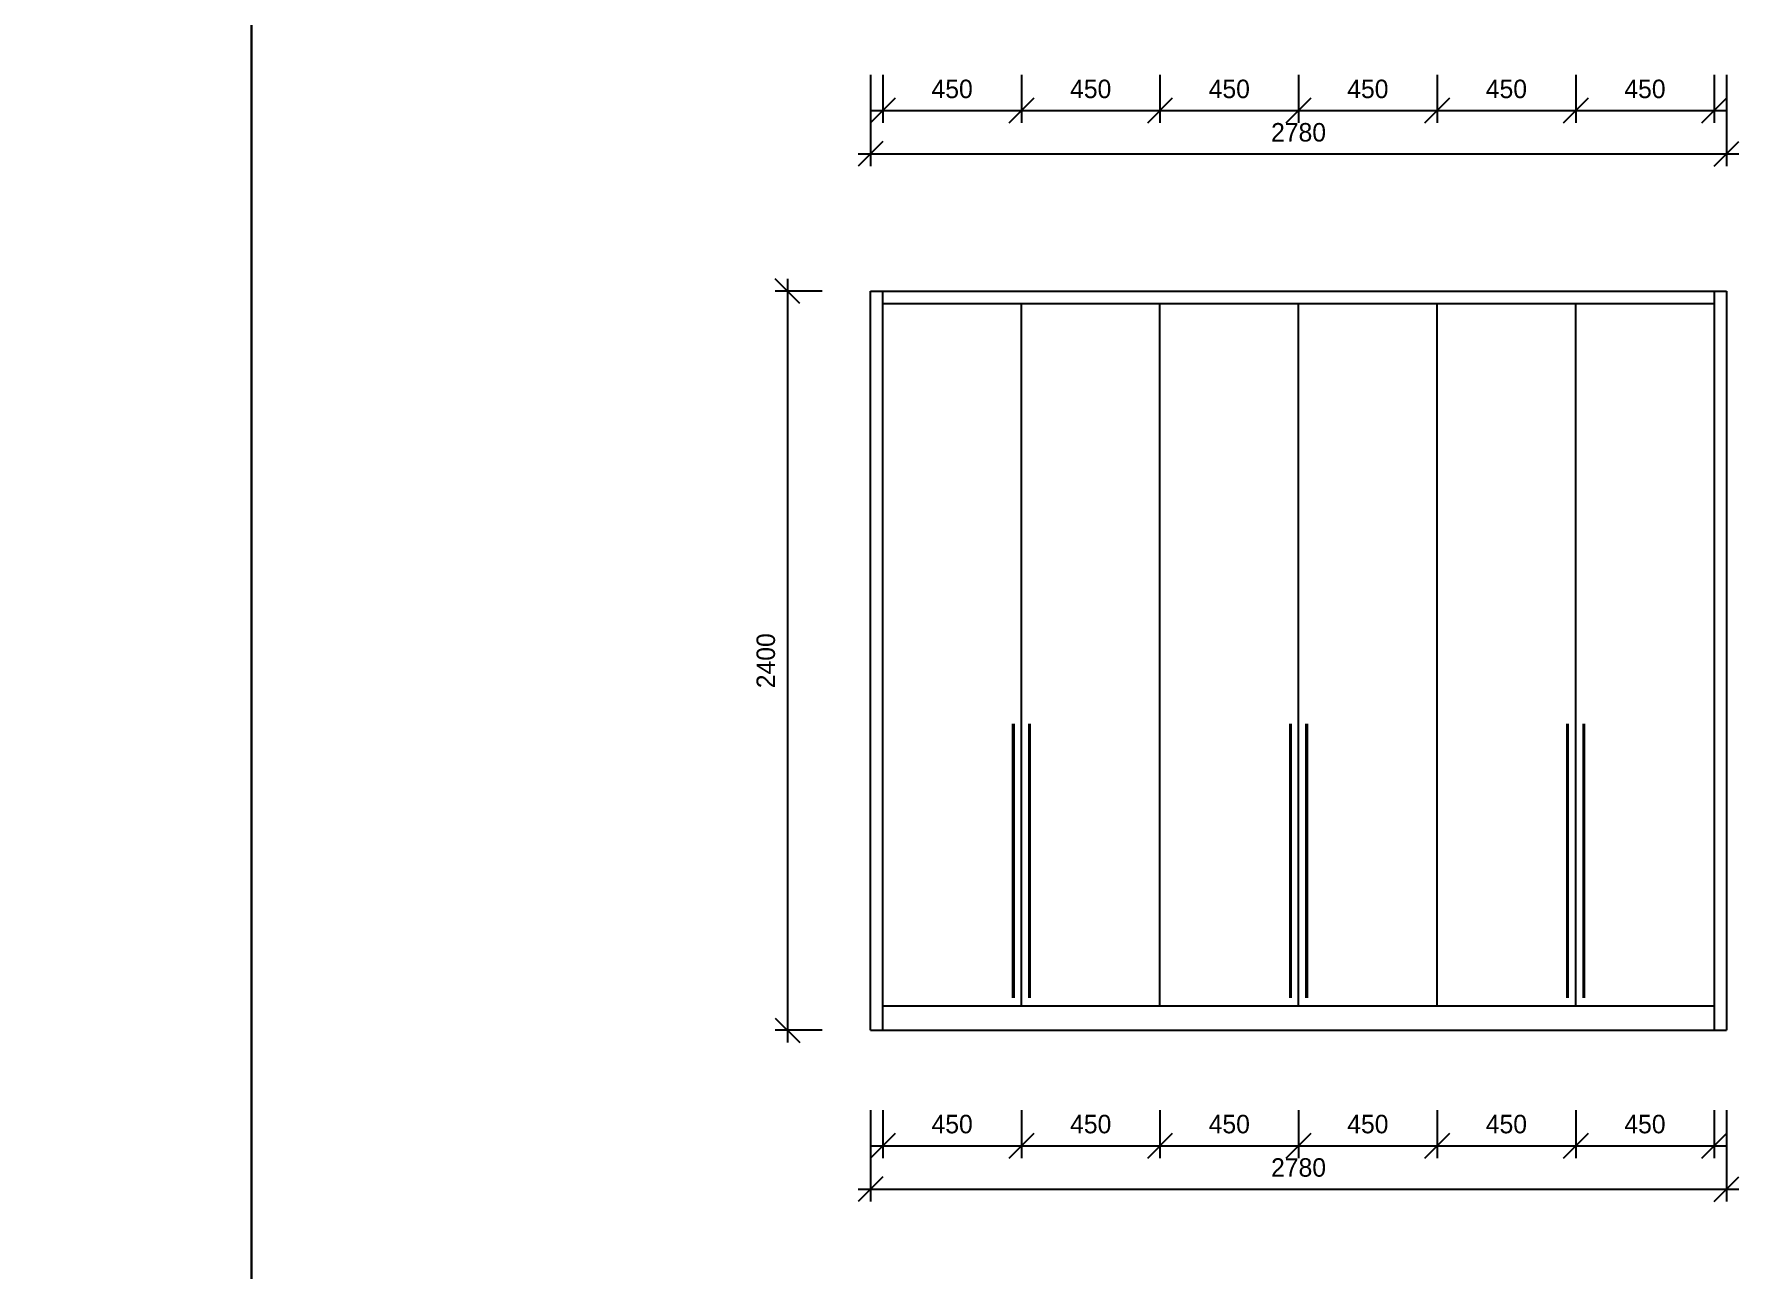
# Model space of a CAD drawing. Header units: millimetres. Extents: x 24776 to 57176, y -19492 to 15017.
# Drawn here: x 37031 to 42605, y -11129 to -7118 of the extents above; entities that cross this region are included whole.
import ezdxf

# ---------------------------------------------------------------- set-up
doc = ezdxf.new("R2010")
doc.units = ezdxf.units.MM
doc.header["$PDMODE"] = 3
doc.styles.add('RomanS', font='')
doc.styles.get('RomanS').set_extended_font_data('YouYuan')
doc.dimstyles.new('SC40', dxfattribs={"dimtxt": 60, "dimasz": 80, "dimexe": 40, "dimexo": 40, "dimgap": 40, "dimtad": 1, "dimdec": 0, "dimzin": 0, "dimdsep": 46, "dimtxsty": 'RomanS', "dimblk": 'OBLIQUE', "dimcen": 0, "dimdle": 40, "dimclrd": 9, "dimclre": 9, "dimclrt": 4, "dimadec": 0, "dimazin": 0, "dimtfac": 1, "dimtdec": 0, "dimtix": 1, "dimtmove": 2, "dimatfit": 1, "dimldrblk": 'DOT', "dimfxl": 1, "dimtolj": 1, "dimtzin": 0, "dimlwd": -1, "dimlwe": -1, "dimarcsym": 0})

# ---------------------------------------------------------------- blocks, each defined once
blk = doc.blocks.new('_Oblique')
at = {"color": 0, "linetype": 'ByBlock', "lineweight": -2}
blk.add_line((-0.5, -0.5), (0.5, 0.5), dxfattribs=at)
blk = doc.blocks.new('*D364')
at = {"color": 9, "transparency": 16777216}
for p, q in [((39476.7, -7912), (39476.7, -10392)), ((39589.9, -7952), (39436.7, -7952)), ((39589.9, -10352), (39436.7, -10352))]:
    blk.add_line(p, q, dxfattribs=at)
at = {"layer": 'Defpoints', "color": 0, "transparency": 16777216}
for p in [(39629.9, -7952), (39476.7, -10352), (39629.9, -10352)]:
    blk.add_point(p, dxfattribs=at)
at = {"color": 9, "transparency": 16777216, "xscale": 80, "yscale": 80, "zscale": 80}
for p, rotation in [((39476.7, -7952), 90), ((39476.7, -10352), 270)]:
    blk.add_blockref('_Oblique', p, dxfattribs=dict(at, rotation=rotation))
at = {"color": 4, "transparency": 16777216, "insert": (39406.7, -9152), "char_height": 60, "attachment_point": 5, "rotation": 90, "style": 'RomanS'}
blk.add_mtext('\\A1;2400', dxfattribs=at)
blk = doc.blocks.new('_Dot')
at = {"color": 0, "linetype": 'ByBlock', "lineweight": -2}
blk.add_line((-0.5, 0), (-1, 0), dxfattribs=at)
at = {"color": 0, "linetype": 'ByBlock', "const_width": 0.5}
blk.add_lwpolyline([(-0.25, 0, 1), (0.25, 0, 1)], format="xyb", close=True, dxfattribs=at)
blk = doc.blocks.new('*D366')
at = {"color": 9, "transparency": 16777216}
for p, q in [((39746.6, -10610.8), (39746.6, -10907.7)), ((42526.6, -10610.8), (42526.6, -10907.7)), ((39706.6, -10867.7), (42566.6, -10867.7))]:
    blk.add_line(p, q, dxfattribs=at)
at = {"layer": 'Defpoints', "color": 0, "transparency": 16777216}
for p in [(39746.6, -10570.8), (42526.6, -10570.8), (42526.6, -10867.7)]:
    blk.add_point(p, dxfattribs=at)
at = {"color": 9, "transparency": 16777216, "xscale": 80, "yscale": 80, "zscale": 80, "rotation": 180}
blk.add_blockref('_Oblique', (39746.6, -10867.7), dxfattribs=at)
at = {"color": 9, "transparency": 16777216, "xscale": 80, "yscale": 80, "zscale": 80}
blk.add_blockref('_Oblique', (42526.6, -10867.7), dxfattribs=at)
at = {"color": 4, "transparency": 16777216, "insert": (41136.6, -10797.7), "char_height": 60, "attachment_point": 5, "style": 'RomanS'}
blk.add_mtext('\\A1;2780', dxfattribs=at)
blk = doc.blocks.new('*D367')
at = {"color": 9, "transparency": 16777216}
for p, q in [((39786.6, -10610.8), (39786.6, -10766.8)), ((40236.6, -10610.8), (40236.6, -10766.8)), ((39746.6, -10726.8), (40276.6, -10726.8))]:
    blk.add_line(p, q, dxfattribs=at)
at = {"layer": 'Defpoints', "color": 0, "transparency": 16777216}
for p in [(39786.6, -10570.8), (40236.6, -10570.8), (40236.6, -10726.8)]:
    blk.add_point(p, dxfattribs=at)
at = {"color": 9, "transparency": 16777216, "xscale": 80, "yscale": 80, "zscale": 80, "rotation": 180}
blk.add_blockref('_Oblique', (39786.6, -10726.8), dxfattribs=at)
at = {"color": 9, "transparency": 16777216, "xscale": 80, "yscale": 80, "zscale": 80}
blk.add_blockref('_Oblique', (40236.6, -10726.8), dxfattribs=at)
at = {"color": 4, "transparency": 16777216, "insert": (40011.6, -10656.8), "char_height": 60, "attachment_point": 5, "style": 'RomanS'}
blk.add_mtext('\\A1;450', dxfattribs=at)
blk = doc.blocks.new('*D368')
at = {"color": 9, "transparency": 16777216}
for p, q in [((40236.6, -10610.8), (40236.6, -10766.8)), ((40686.6, -10610.8), (40686.6, -10766.8)), ((40196.6, -10726.8), (40726.6, -10726.8))]:
    blk.add_line(p, q, dxfattribs=at)
at = {"layer": 'Defpoints', "color": 0, "transparency": 16777216}
for p in [(40236.6, -10570.8), (40686.6, -10570.8), (40686.6, -10726.8)]:
    blk.add_point(p, dxfattribs=at)
at = {"color": 9, "transparency": 16777216, "xscale": 80, "yscale": 80, "zscale": 80, "rotation": 180}
blk.add_blockref('_Oblique', (40236.6, -10726.8), dxfattribs=at)
at = {"color": 9, "transparency": 16777216, "xscale": 80, "yscale": 80, "zscale": 80}
blk.add_blockref('_Oblique', (40686.6, -10726.8), dxfattribs=at)
at = {"color": 4, "transparency": 16777216, "insert": (40461.6, -10656.8), "char_height": 60, "attachment_point": 5, "style": 'RomanS'}
blk.add_mtext('\\A1;450', dxfattribs=at)
blk = doc.blocks.new('*D369')
at = {"color": 9, "transparency": 16777216}
for p, q in [((40686.6, -10610.8), (40686.6, -10766.8)), ((41136.6, -10610.8), (41136.6, -10766.8)), ((40646.6, -10726.8), (41176.6, -10726.8))]:
    blk.add_line(p, q, dxfattribs=at)
at = {"layer": 'Defpoints', "color": 0, "transparency": 16777216}
for p in [(40686.6, -10570.8), (41136.6, -10570.8), (41136.6, -10726.8)]:
    blk.add_point(p, dxfattribs=at)
at = {"color": 9, "transparency": 16777216, "xscale": 80, "yscale": 80, "zscale": 80, "rotation": 180}
blk.add_blockref('_Oblique', (40686.6, -10726.8), dxfattribs=at)
at = {"color": 9, "transparency": 16777216, "xscale": 80, "yscale": 80, "zscale": 80}
blk.add_blockref('_Oblique', (41136.6, -10726.8), dxfattribs=at)
at = {"color": 4, "transparency": 16777216, "insert": (40911.6, -10656.8), "char_height": 60, "attachment_point": 5, "style": 'RomanS'}
blk.add_mtext('\\A1;450', dxfattribs=at)
blk = doc.blocks.new('*D370')
at = {"color": 9, "transparency": 16777216}
for p, q in [((41136.6, -10610.8), (41136.6, -10766.8)), ((41586.6, -10610.8), (41586.6, -10766.8)), ((41096.6, -10726.8), (41626.6, -10726.8))]:
    blk.add_line(p, q, dxfattribs=at)
at = {"layer": 'Defpoints', "color": 0, "transparency": 16777216}
for p in [(41136.6, -10570.8), (41586.6, -10570.8), (41586.6, -10726.8)]:
    blk.add_point(p, dxfattribs=at)
at = {"color": 9, "transparency": 16777216, "xscale": 80, "yscale": 80, "zscale": 80, "rotation": 180}
blk.add_blockref('_Oblique', (41136.6, -10726.8), dxfattribs=at)
at = {"color": 9, "transparency": 16777216, "xscale": 80, "yscale": 80, "zscale": 80}
blk.add_blockref('_Oblique', (41586.6, -10726.8), dxfattribs=at)
at = {"color": 4, "transparency": 16777216, "insert": (41361.6, -10656.8), "char_height": 60, "attachment_point": 5, "style": 'RomanS'}
blk.add_mtext('\\A1;450', dxfattribs=at)
blk = doc.blocks.new('*D371')
at = {"color": 9, "transparency": 16777216}
for p, q in [((41586.6, -10610.8), (41586.6, -10766.8)), ((42036.6, -10610.8), (42036.6, -10766.8)), ((41546.6, -10726.8), (42076.6, -10726.8))]:
    blk.add_line(p, q, dxfattribs=at)
at = {"layer": 'Defpoints', "color": 0, "transparency": 16777216}
for p in [(41586.6, -10570.8), (42036.6, -10570.8), (42036.6, -10726.8)]:
    blk.add_point(p, dxfattribs=at)
at = {"color": 9, "transparency": 16777216, "xscale": 80, "yscale": 80, "zscale": 80, "rotation": 180}
blk.add_blockref('_Oblique', (41586.6, -10726.8), dxfattribs=at)
at = {"color": 9, "transparency": 16777216, "xscale": 80, "yscale": 80, "zscale": 80}
blk.add_blockref('_Oblique', (42036.6, -10726.8), dxfattribs=at)
at = {"color": 4, "transparency": 16777216, "insert": (41811.6, -10656.8), "char_height": 60, "attachment_point": 5, "style": 'RomanS'}
blk.add_mtext('\\A1;450', dxfattribs=at)
blk = doc.blocks.new('*D372')
at = {"color": 9, "transparency": 16777216}
for p, q in [((42036.6, -10610.8), (42036.6, -10766.8)), ((42486.6, -10610.8), (42486.6, -10766.8)), ((41996.6, -10726.8), (42526.6, -10726.8))]:
    blk.add_line(p, q, dxfattribs=at)
at = {"layer": 'Defpoints', "color": 0, "transparency": 16777216}
for p in [(42036.6, -10570.8), (42486.6, -10570.8), (42486.6, -10726.8)]:
    blk.add_point(p, dxfattribs=at)
at = {"color": 9, "transparency": 16777216, "xscale": 80, "yscale": 80, "zscale": 80, "rotation": 180}
blk.add_blockref('_Oblique', (42036.6, -10726.8), dxfattribs=at)
at = {"color": 9, "transparency": 16777216, "xscale": 80, "yscale": 80, "zscale": 80}
blk.add_blockref('_Oblique', (42486.6, -10726.8), dxfattribs=at)
at = {"color": 4, "transparency": 16777216, "insert": (42261.6, -10656.8), "char_height": 60, "attachment_point": 5, "style": 'RomanS'}
blk.add_mtext('\\A1;450', dxfattribs=at)
blk = doc.blocks.new('*D375')
at = {"color": 9, "transparency": 16777216}
for p, q in [((39746.6, -7249.6), (39746.6, -7546.6)), ((42526.6, -7249.6), (42526.6, -7546.6)), ((39706.6, -7506.6), (42566.6, -7506.6))]:
    blk.add_line(p, q, dxfattribs=at)
at = {"layer": 'Defpoints', "color": 0, "transparency": 16777216}
for p in [(39746.6, -7209.6), (42526.6, -7209.6), (42526.6, -7506.6)]:
    blk.add_point(p, dxfattribs=at)
at = {"color": 9, "transparency": 16777216, "xscale": 80, "yscale": 80, "zscale": 80, "rotation": 180}
blk.add_blockref('_Oblique', (39746.6, -7506.6), dxfattribs=at)
at = {"color": 9, "transparency": 16777216, "xscale": 80, "yscale": 80, "zscale": 80}
blk.add_blockref('_Oblique', (42526.6, -7506.6), dxfattribs=at)
at = {"color": 4, "transparency": 16777216, "insert": (41136.6, -7436.6), "char_height": 60, "attachment_point": 5, "style": 'RomanS'}
blk.add_mtext('\\A1;2780', dxfattribs=at)
blk = doc.blocks.new('*D376')
at = {"color": 9, "transparency": 16777216}
for p, q in [((39786.6, -7249.6), (39786.6, -7405.7)), ((40236.6, -7249.6), (40236.6, -7405.7)), ((39746.6, -7365.7), (40276.6, -7365.7))]:
    blk.add_line(p, q, dxfattribs=at)
at = {"layer": 'Defpoints', "color": 0, "transparency": 16777216}
for p in [(39786.6, -7209.6), (40236.6, -7209.6), (40236.6, -7365.7)]:
    blk.add_point(p, dxfattribs=at)
at = {"color": 9, "transparency": 16777216, "xscale": 80, "yscale": 80, "zscale": 80, "rotation": 180}
blk.add_blockref('_Oblique', (39786.6, -7365.7), dxfattribs=at)
at = {"color": 9, "transparency": 16777216, "xscale": 80, "yscale": 80, "zscale": 80}
blk.add_blockref('_Oblique', (40236.6, -7365.7), dxfattribs=at)
at = {"color": 4, "transparency": 16777216, "insert": (40011.6, -7295.7), "char_height": 60, "attachment_point": 5, "style": 'RomanS'}
blk.add_mtext('\\A1;450', dxfattribs=at)
blk = doc.blocks.new('*D377')
at = {"color": 9, "transparency": 16777216}
for p, q in [((40236.6, -7249.6), (40236.6, -7405.7)), ((40686.6, -7249.6), (40686.6, -7405.7)), ((40196.6, -7365.7), (40726.6, -7365.7))]:
    blk.add_line(p, q, dxfattribs=at)
at = {"layer": 'Defpoints', "color": 0, "transparency": 16777216}
for p in [(40236.6, -7209.6), (40686.6, -7209.6), (40686.6, -7365.7)]:
    blk.add_point(p, dxfattribs=at)
at = {"color": 9, "transparency": 16777216, "xscale": 80, "yscale": 80, "zscale": 80, "rotation": 180}
blk.add_blockref('_Oblique', (40236.6, -7365.7), dxfattribs=at)
at = {"color": 9, "transparency": 16777216, "xscale": 80, "yscale": 80, "zscale": 80}
blk.add_blockref('_Oblique', (40686.6, -7365.7), dxfattribs=at)
at = {"color": 4, "transparency": 16777216, "insert": (40461.6, -7295.7), "char_height": 60, "attachment_point": 5, "style": 'RomanS'}
blk.add_mtext('\\A1;450', dxfattribs=at)
blk = doc.blocks.new('*D378')
at = {"color": 9, "transparency": 16777216}
for p, q in [((40686.6, -7249.6), (40686.6, -7405.7)), ((41136.6, -7249.6), (41136.6, -7405.7)), ((40646.6, -7365.7), (41176.6, -7365.7))]:
    blk.add_line(p, q, dxfattribs=at)
at = {"layer": 'Defpoints', "color": 0, "transparency": 16777216}
for p in [(40686.6, -7209.6), (41136.6, -7209.6), (41136.6, -7365.7)]:
    blk.add_point(p, dxfattribs=at)
at = {"color": 9, "transparency": 16777216, "xscale": 80, "yscale": 80, "zscale": 80, "rotation": 180}
blk.add_blockref('_Oblique', (40686.6, -7365.7), dxfattribs=at)
at = {"color": 9, "transparency": 16777216, "xscale": 80, "yscale": 80, "zscale": 80}
blk.add_blockref('_Oblique', (41136.6, -7365.7), dxfattribs=at)
at = {"color": 4, "transparency": 16777216, "insert": (40911.6, -7295.7), "char_height": 60, "attachment_point": 5, "style": 'RomanS'}
blk.add_mtext('\\A1;450', dxfattribs=at)
blk = doc.blocks.new('*D379')
at = {"color": 9, "transparency": 16777216}
for p, q in [((41136.6, -7249.6), (41136.6, -7405.7)), ((41586.6, -7249.6), (41586.6, -7405.7)), ((41096.6, -7365.7), (41626.6, -7365.7))]:
    blk.add_line(p, q, dxfattribs=at)
at = {"layer": 'Defpoints', "color": 0, "transparency": 16777216}
for p in [(41136.6, -7209.6), (41586.6, -7209.6), (41586.6, -7365.7)]:
    blk.add_point(p, dxfattribs=at)
at = {"color": 9, "transparency": 16777216, "xscale": 80, "yscale": 80, "zscale": 80, "rotation": 180}
blk.add_blockref('_Oblique', (41136.6, -7365.7), dxfattribs=at)
at = {"color": 9, "transparency": 16777216, "xscale": 80, "yscale": 80, "zscale": 80}
blk.add_blockref('_Oblique', (41586.6, -7365.7), dxfattribs=at)
at = {"color": 4, "transparency": 16777216, "insert": (41361.6, -7295.7), "char_height": 60, "attachment_point": 5, "style": 'RomanS'}
blk.add_mtext('\\A1;450', dxfattribs=at)
blk = doc.blocks.new('*D380')
at = {"color": 9, "transparency": 16777216}
for p, q in [((41586.6, -7249.6), (41586.6, -7405.7)), ((42036.6, -7249.6), (42036.6, -7405.7)), ((41546.6, -7365.7), (42076.6, -7365.7))]:
    blk.add_line(p, q, dxfattribs=at)
at = {"layer": 'Defpoints', "color": 0, "transparency": 16777216}
for p in [(41586.6, -7209.6), (42036.6, -7209.6), (42036.6, -7365.7)]:
    blk.add_point(p, dxfattribs=at)
at = {"color": 9, "transparency": 16777216, "xscale": 80, "yscale": 80, "zscale": 80, "rotation": 180}
blk.add_blockref('_Oblique', (41586.6, -7365.7), dxfattribs=at)
at = {"color": 9, "transparency": 16777216, "xscale": 80, "yscale": 80, "zscale": 80}
blk.add_blockref('_Oblique', (42036.6, -7365.7), dxfattribs=at)
at = {"color": 4, "transparency": 16777216, "insert": (41811.6, -7295.7), "char_height": 60, "attachment_point": 5, "style": 'RomanS'}
blk.add_mtext('\\A1;450', dxfattribs=at)
blk = doc.blocks.new('*D381')
at = {"color": 9, "transparency": 16777216}
for p, q in [((42036.6, -7249.6), (42036.6, -7405.7)), ((42486.6, -7249.6), (42486.6, -7405.7)), ((41996.6, -7365.7), (42526.6, -7365.7))]:
    blk.add_line(p, q, dxfattribs=at)
at = {"layer": 'Defpoints', "color": 0, "transparency": 16777216}
for p in [(42036.6, -7209.6), (42486.6, -7209.6), (42486.6, -7365.7)]:
    blk.add_point(p, dxfattribs=at)
at = {"color": 9, "transparency": 16777216, "xscale": 80, "yscale": 80, "zscale": 80, "rotation": 180}
blk.add_blockref('_Oblique', (42036.6, -7365.7), dxfattribs=at)
at = {"color": 9, "transparency": 16777216, "xscale": 80, "yscale": 80, "zscale": 80}
blk.add_blockref('_Oblique', (42486.6, -7365.7), dxfattribs=at)
at = {"color": 4, "transparency": 16777216, "insert": (42261.6, -7295.7), "char_height": 60, "attachment_point": 5, "style": 'RomanS'}
blk.add_mtext('\\A1;450', dxfattribs=at)

msp = doc.modelspace()

# ---------------------------------------------------------------- linework, layer by layer
at = {"color": 255}
for p, q in [((39746.6, -7952), (42526.6, -7952)), ((39746.6, -10352), (39746.6, -7952)), ((39786.6, -10352), (39786.6, -7952)), ((42486.6, -7952), (42486.6, -10352)), ((42526.6, -7952), (42526.6, -10352)), ((39786.6, -7992), (42486.6, -7992)), ((40236.6, -10272), (40236.6, -7992)), ((40686.6, -10272), (40686.6, -7992)), ((41136.6, -10272), (41136.6, -7992)), ((41586.6, -10272), (41586.6, -7992)), ((42036.6, -10272), (42036.6, -7992)), ((39786.6, -10272), (42486.6, -10272)), ((39746.6, -10352), (42526.6, -10352))]:
    msp.add_line(p, q, dxfattribs=at)
at = {"color": 250}
for points in [[(31256.3, -3438.1), (37736.3, -3438.1), (37736.3, -11465.3), (31256.3, -11465.3)], [(37736.3, -3438.1), (44216.3, -3438.1), (44216.3, -11465.3), (37736.3, -11465.3)]]:
    msp.add_lwpolyline(points, close=True, dxfattribs=at)
at = {"color": 255, "const_width": 10}
for points in [[(40210.2, -9356.5), (40210.2, -10246.9)], [(40262.9, -9356.5), (40262.9, -10246.9)], [(41110.2, -9356.5), (41110.2, -10246.9)], [(41162.9, -9356.5), (41162.9, -10246.9)], [(42010.2, -9356.5), (42010.2, -10246.9)], [(42062.9, -9356.5), (42062.9, -10246.9)]]:
    msp.add_lwpolyline(points, dxfattribs=at)

# ---------------------------------------------------------------- dimensions: what is measured, and where the dimension line sits
at = {"color": 255}
for base, p1, p2, picture, middle in [((42526.6, -7506.6), (39746.6, -7209.6), (42526.6, -7209.6), '*D375', (41136.6, -7436.6)), ((40236.6, -7365.7), (39786.6, -7209.6), (40236.6, -7209.6), '*D376', (40011.6, -7295.7)), ((40686.6, -7365.7), (40236.6, -7209.6), (40686.6, -7209.6), '*D377', (40461.6, -7295.7)), ((41136.6, -7365.7), (40686.6, -7209.6), (41136.6, -7209.6), '*D378', (40911.6, -7295.7)), ((41586.6, -7365.7), (41136.6, -7209.6), (41586.6, -7209.6), '*D379', (41361.6, -7295.7)), ((42036.6, -7365.7), (41586.6, -7209.6), (42036.6, -7209.6), '*D380', (41811.6, -7295.7)), ((42486.6, -7365.7), (42036.6, -7209.6), (42486.6, -7209.6), '*D381', (42261.6, -7295.7)), ((42526.6, -10867.7), (39746.6, -10570.8), (42526.6, -10570.8), '*D366', (41136.6, -10797.7)), ((40236.6, -10726.8), (39786.6, -10570.8), (40236.6, -10570.8), '*D367', (40011.6, -10656.8)), ((40686.6, -10726.8), (40236.6, -10570.8), (40686.6, -10570.8), '*D368', (40461.6, -10656.8)), ((41136.6, -10726.8), (40686.6, -10570.8), (41136.6, -10570.8), '*D369', (40911.6, -10656.8)), ((41586.6, -10726.8), (41136.6, -10570.8), (41586.6, -10570.8), '*D370', (41361.6, -10656.8)), ((42036.6, -10726.8), (41586.6, -10570.8), (42036.6, -10570.8), '*D371', (41811.6, -10656.8)), ((42486.6, -10726.8), (42036.6, -10570.8), (42486.6, -10570.8), '*D372', (42261.6, -10656.8))]:
    dim = msp.add_linear_dim(base=base, p1=p1, p2=p2, dimstyle='SC40', dxfattribs=at)
    dim.commit()
    dim.dimension.update_dxf_attribs({"geometry": picture, "text_midpoint": middle})
dim = msp.add_linear_dim(base=(39476.7, -10352), p1=(39629.9, -7952), p2=(39629.9, -10352), angle=90, dimstyle='SC40', dxfattribs=at)
dim.commit()
dim.dimension.update_dxf_attribs({"geometry": '*D364', "text_midpoint": (39406.7, -9152)})

doc.saveas('drawing.dxf')
